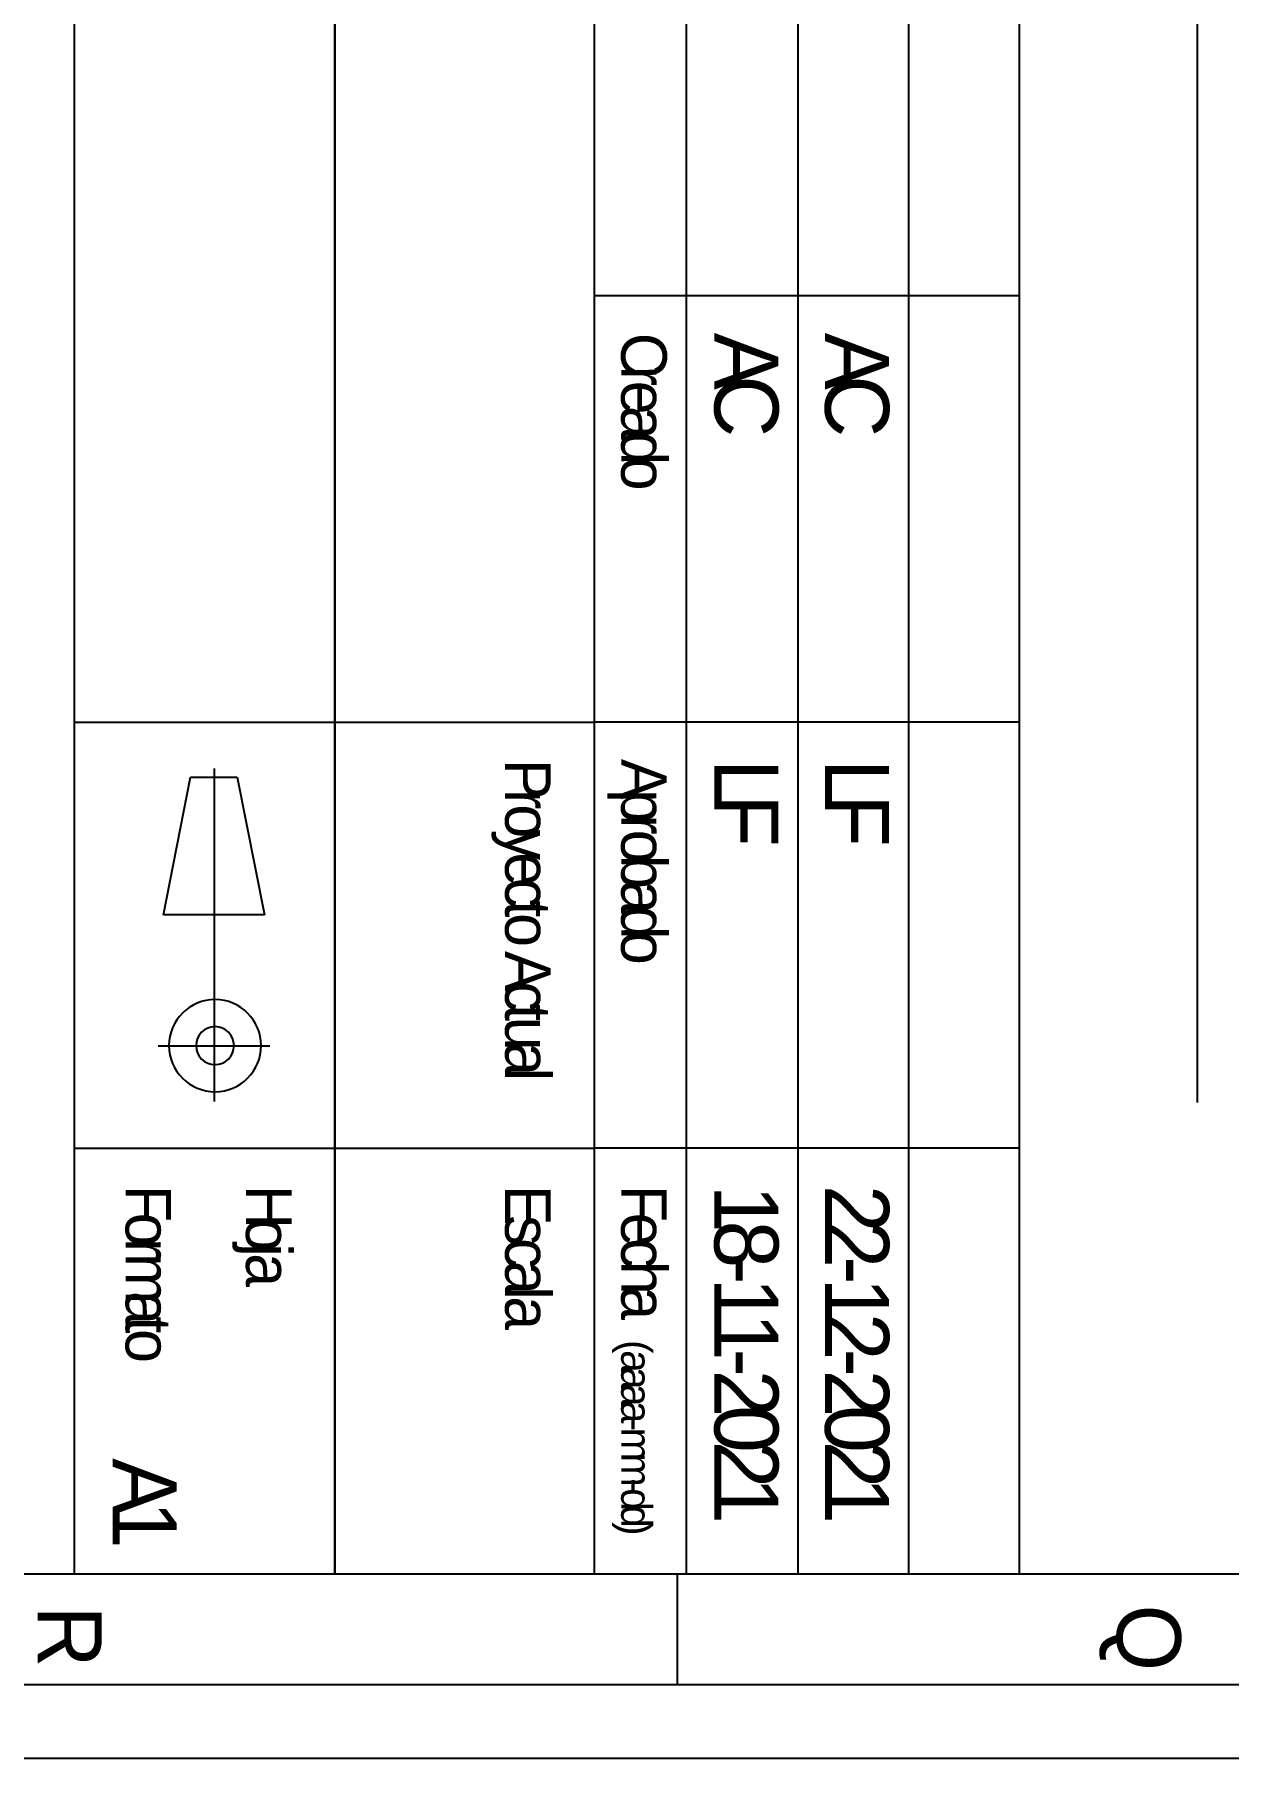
# Model space of a CAD drawing. Header units: millimetres. Extents: x 0 to 33.1, y 1.5 to 45.3.
# Drawn here: x 1.046 to 2.881, y 1.498 to 4.148 of the extents above; entities that cross this region are included whole.
import ezdxf

# ---------------------------------------------------------------- set-up
doc = ezdxf.new("R2010")
doc.units = ezdxf.units.MM
doc.header["$MEASUREMENT"] = 0
doc.layers.get('0').update_dxf_attribs({"linetype": 'CONTINUOUS'})

msp = doc.modelspace()

# ---------------------------------------------------------------- linework, layer by layer
at = {"color": 240, "linetype": 'Continuous'}
for p, q in [((1.1078, 1.78108), (1.1078, 6.90446)), ((1.50776, 1.78108), (1.50776, 6.90446)), ((1.50776, 6.90446), (1.50776, 1.78108)), ((1.90608, 6.90446), (1.90608, 1.78108)), ((2.04779, 6.90446), (2.04779, 1.78108)), ((2.21946, 6.90446), (2.21946, 1.78108)), ((2.38943, 6.90446), (2.38943, 1.78108)), ((2.55946, 6.90446), (2.55946, 1.78108)), ((1.1078, 3.0911), (1.50776, 3.0911)), ((1.50776, 1.78108), (0.311089, 1.78108)), ((1.90608, 1.78108), (1.50776, 1.78108)), ((2.04779, 1.78108), (1.90608, 1.78108)), ((2.21946, 1.78108), (2.04779, 1.78108)), ((2.38943, 1.78108), (2.21946, 1.78108)), ((2.55946, 1.78108), (2.38943, 1.78108))]:
    msp.add_line(p, q, dxfattribs=at)
at = {"color": 0, "linetype": 'Continuous'}
for p, q in [((2.83279, 4.55447), (2.83279, 2.50612)), ((32.7894, 1.78108), (0.311089, 1.78108)), ((2.03444, 1.61111), (2.03444, 1.78108)), ((32.9594, 1.61111), (0.141114, 1.61111)), ((33.0728, 1.49778), (0.027778, 1.49778))]:
    msp.add_line(p, q, dxfattribs=at)
at = {"color": 11, "linetype": 'Continuous'}
for p, q in [((2.04779, 3.7461), (1.90608, 3.7461)), ((2.21946, 3.7461), (2.04779, 3.7461)), ((2.38943, 3.7461), (2.21946, 3.7461)), ((2.55946, 3.7461), (2.38943, 3.7461)), ((1.50776, 3.0911), (1.90608, 3.0911)), ((2.04779, 3.0911), (1.90608, 3.0911)), ((2.21946, 3.0911), (2.04779, 3.0911)), ((2.38943, 3.0911), (2.21946, 3.0911)), ((2.55946, 3.0911), (2.38943, 3.0911)), ((1.1078, 2.43608), (1.90608, 2.43608)), ((2.04779, 2.43608), (1.90608, 2.43608)), ((2.21946, 2.43608), (2.04779, 2.43608)), ((2.38943, 2.43608), (2.21946, 2.43608)), ((2.55946, 2.43608), (2.38943, 2.43608))]:
    msp.add_line(p, q, dxfattribs=at)
at = {"color": 253, "linetype": 'Continuous'}
for p, q in [((1.24447, 2.79443), (1.28613, 3.00612)), ((1.28613, 3.00612), (1.3578, 3.00612)), ((1.32275, 2.50776), (1.32275, 3.01942)), ((1.3578, 3.00612), (1.39947, 2.79443)), ((1.39947, 2.79443), (1.24447, 2.79443)), ((1.40776, 2.59278), (1.23611, 2.59278))]:
    msp.add_line(p, q, dxfattribs=at)
for points in [[(1.32362, 2.66444), (1.28451, 2.66444), (1.25277, 2.63271), (1.25277, 2.59358)], [(1.39442, 2.59358), (1.39442, 2.63271), (1.36274, 2.66444), (1.32362, 2.66444)], [(1.32362, 2.62278), (1.30751, 2.62278), (1.29443, 2.60969), (1.29443, 2.59358)], [(1.35276, 2.59358), (1.35276, 2.60969), (1.33973, 2.62278), (1.32362, 2.62278)], [(1.25277, 2.59358), (1.25277, 2.55447), (1.28451, 2.52279), (1.32362, 2.52279)], [(1.29443, 2.59358), (1.29443, 2.57753), (1.30751, 2.56446), (1.32362, 2.56446)], [(1.32362, 2.52279), (1.36274, 2.52279), (1.39442, 2.55447), (1.39442, 2.59358)], [(1.32362, 2.56446), (1.33973, 2.56446), (1.35276, 2.57753), (1.35276, 2.59358)]]:
    msp.add_open_spline(points, degree=3, dxfattribs=at)

# ---------------------------------------------------------------- texts
at = {"color": 11}
for s, height, p in [('C', 0.07, (1.94778, 3.68944)), ('A', 0.098333, (2.09111, 3.68944)), ('A', 0.098333, (2.26111, 3.68944)), ('r', 0.07, (1.94778, 3.63893)), ('e', 0.07, (1.94778, 3.61565)), ('C', 0.098333, (2.09111, 3.6239)), ('C', 0.098333, (2.26111, 3.6239)), ('a', 0.07, (1.94778, 3.57676)), ('d', 0.07, (1.94778, 3.53786)), ('o', 0.07, (1.94778, 3.49896)), ('P', 0.07, (1.76944, 3.03444)), ('A', 0.07, (1.94778, 3.03444)), ('L', 0.098333, (2.09111, 3.03444)), ('L', 0.098333, (2.26111, 3.03444)), ('r', 0.07, (1.76944, 2.98779)), ('p', 0.07, (1.94778, 2.98779)), ('F', 0.098333, (2.09111, 2.97981)), ('F', 0.098333, (2.26111, 2.97981)), ('o', 0.07, (1.76944, 2.96451)), ('r', 0.07, (1.94778, 2.94889)), ('y', 0.07, (1.76944, 2.92561)), ('o', 0.07, (1.94778, 2.92561)), ('e', 0.07, (1.76944, 2.89063)), ('b', 0.07, (1.94778, 2.88671)), ('c', 0.07, (1.76944, 2.85172)), ('a', 0.07, (1.94778, 2.84781)), ('t', 0.07, (1.76944, 2.81672)), ('o', 0.07, (1.76944, 2.79731)), ('d', 0.07, (1.94778, 2.80892)), ('o', 0.07, (1.94778, 2.77001)), ('A', 0.07, (1.76944, 2.73899)), ('c', 0.07, (1.76944, 2.69232)), ('t', 0.07, (1.76944, 2.65733)), ('u', 0.07, (1.76944, 2.6379)), ('a', 0.07, (1.76944, 2.599)), ('l', 0.07, (1.76944, 2.56011)), ('F', 0.07, (1.18611, 2.37944)), ('H', 0.07, (1.37111, 2.37944)), ('E', 0.07, (1.76944, 2.37944)), ('F', 0.07, (1.94778, 2.37944)), ('1', 0.098333, (2.09111, 2.37944)), ('2', 0.098333, (2.26111, 2.37944)), ('o', 0.07, (1.18611, 2.33669)), ('e', 0.07, (1.94778, 2.33669)), ('o', 0.07, (1.37111, 2.32893)), ('s', 0.07, (1.76944, 2.33279)), ('8', 0.098333, (2.09111, 2.32481)), ('2', 0.098333, (2.26111, 2.32481)), ('r', 0.07, (1.18611, 2.29779)), ('j', 0.07, (1.37111, 2.29004)), ('c', 0.07, (1.76944, 2.29779)), ('c', 0.07, (1.94778, 2.29779)), ('m', 0.07, (1.18611, 2.27451)), ('a', 0.07, (1.37111, 2.27451)), ('a', 0.07, (1.76944, 2.26281)), ('h', 0.07, (1.94778, 2.26281)), ('-', 0.098333, (2.09111, 2.27018)), ('-', 0.098333, (2.26111, 2.27018)), ('1', 0.098333, (2.09111, 2.23746)), ('1', 0.098333, (2.26111, 2.23746)), ('a', 0.07, (1.18611, 2.21625)), ('a', 0.07, (1.76944, 2.20839)), ('l', 0.07, (1.76944, 2.2239)), ('a', 0.07, (1.94778, 2.2239)), ('t', 0.07, (1.18611, 2.17735)), ('2', 0.098333, (2.26111, 2.18283)), ('o', 0.07, (1.18611, 2.15793)), ('1', 0.098333, (2.09111, 2.18283)), ('(', 0.046667, (1.94778, 2.14111)), ('a', 0.046667, (1.94778, 2.1256)), ('-', 0.098333, (2.09111, 2.12819)), ('-', 0.098333, (2.26111, 2.12819)), ('a', 0.046667, (1.94778, 2.09967)), ('a', 0.046667, (1.94778, 2.07372)), ('2', 0.098333, (2.09111, 2.09549)), ('2', 0.098333, (2.26111, 2.09549)), ('a', 0.046667, (1.94778, 2.04779)), ('-', 0.046667, (1.94778, 2.02186)), ('0', 0.098333, (2.09111, 2.04085)), ('0', 0.098333, (2.26111, 2.04085)), ('m', 0.046667, (1.94778, 2.00635)), ('m', 0.046667, (1.94778, 1.9675)), ('2', 0.098333, (2.09111, 1.98622)), ('2', 0.098333, (2.26111, 1.98622)), ('A', 0.098333, (1.16611, 1.95944)), ('d', 0.046667, (1.94778, 1.91314)), ('-', 0.046667, (1.94778, 1.92865)), ('1', 0.098333, (2.09111, 1.93158)), ('1', 0.098333, (2.26111, 1.93158)), ('1', 0.098333, (1.16611, 1.8939)), ('d', 0.046667, (1.94778, 1.88721)), (')', 0.046667, (1.94778, 1.86126))]:
    msp.add_text(s, height=height, rotation=270, dxfattribs=at).set_placement(p)
at = {"color": 0}
for s, p in [('Q', (2.70944, 1.73444)), ('R', (1.05111, 1.73278))]:
    msp.add_text(s, height=0.098333, rotation=270, dxfattribs=at).set_placement(p)

doc.saveas('drawing.dxf')
